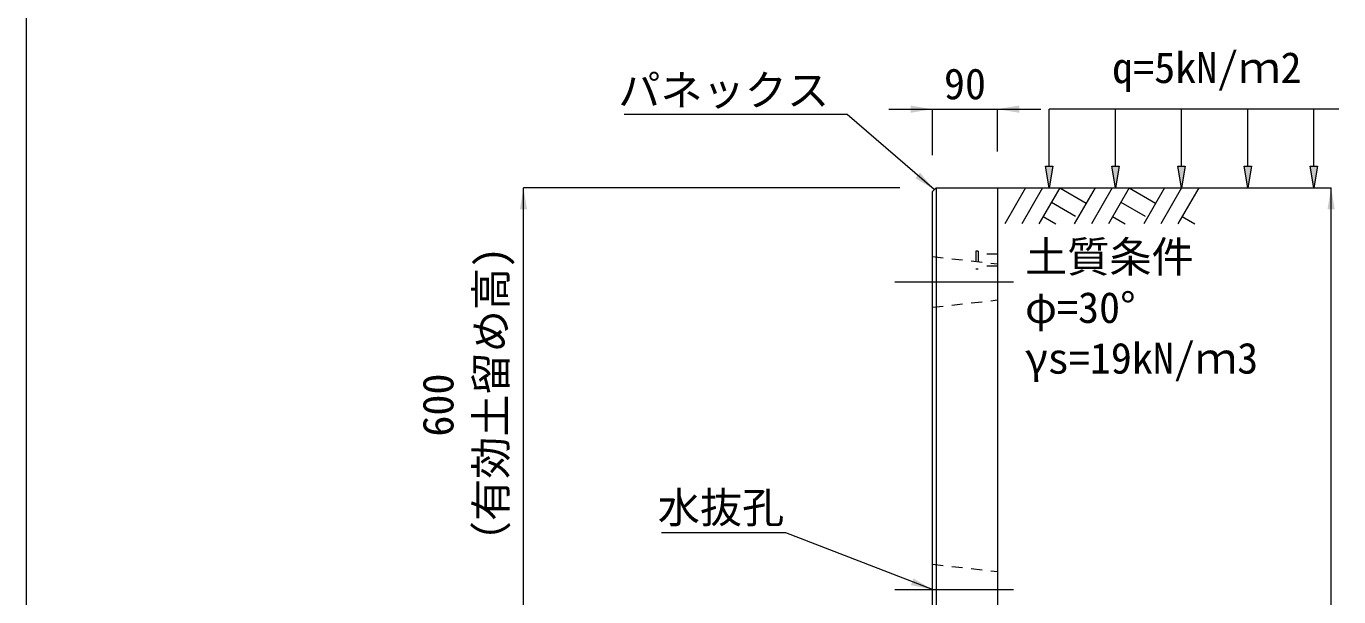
# Model space of a CAD drawing. Units: millimetres at full size. Extents: x 187207 to 255567, y 882048 to 905686.
# Drawn here: x 202997 to 204811, y 887406 to 888193 of the extents above; entities that cross this region are included whole.
import ezdxf
from ezdxf.enums import TextEntityAlignment as Align

# ---------------------------------------------------------------- set-up
doc = ezdxf.new("R2010")
doc.units = ezdxf.units.MM
doc.header["$LTSCALE"] = 20
doc.linetypes.add('USER1', pattern=[28.575, 19.05, -3.175, 3.175, -3.175])
doc.linetypes.add('USER2', pattern=[1.35, 0.75, -0.6])
for name, color, linetype, lineweight in [('0_2', 7, 'Continuous', 20), ('パネックス', 2, 'Continuous', 13), ('図枠', 5, 'Continuous', 13), ('寸法線', 7, 'Continuous', 13), ('引出線', 4, 'Continuous', 13), ('ｲﾝｻｰﾄ', 3, 'USER2', 9), ('ﾊｯﾁﾝｸﾞ', 7, 'Continuous', 5)]:
    doc.layers.add(name, color=color, linetype=linetype, lineweight=lineweight)
doc.layers.add('文字', color=7, linetype='Continuous')
doc.styles.add('ＭＳ ゴシック', font='')
doc.styles.get('ＭＳ ゴシック').set_extended_font_data('MS Gothic')

# ---------------------------------------------------------------- blocks, each defined once
blk = doc.blocks.new('filled_arrow')
at = {"color": 0, "linetype": 'Continuous', "lineweight": -2}
blk.add_solid([(7.5, 1.25), (0, 0), (7.5, -1.25)], dxfattribs=at)

msp = doc.modelspace()

# ---------------------------------------------------------------- hatches: boundary and pattern name
at = {"layer": '寸法線'}
for points in [[(204415.79, 888000.37), (204410.79, 887970.37), (204405.79, 888000.37)], [(204507.2, 888000.37), (204502.2, 887970.37), (204497.2, 888000.37)], [(204598.61, 888000.37), (204593.61, 887970.37), (204588.61, 888000.37)], [(204690.02, 888000.37), (204685.02, 887970.37), (204680.02, 888000.37)], [(204781.44, 888000.37), (204776.44, 887970.37), (204771.44, 888000.37)]]:
    msp.add_hatch(color=256, dxfattribs=at).paths.add_polyline_path(points)

# ---------------------------------------------------------------- linework, layer by layer
at = {"layer": '0_2'}
msp.add_line((204339.37, 887970.37), (204719.37, 887970.37), dxfattribs=at)
at = {"layer": 'パネックス'}
for p, q in [((204249.37, 887965.37), (204254.37, 887970.37)), ((204249.37, 887370.37), (204249.37, 887965.37)), ((204254.37, 887970.37), (204339.37, 887970.37)), ((204339.37, 887970.37), (204339.37, 886490.37))]:
    msp.add_line(p, q, dxfattribs=at)
at = {"layer": 'パネックス', "lineweight": 5}
msp.add_line((204254.37, 887970.37), (204254.37, 887370.37), dxfattribs=at)
at = {"layer": 'パネックス', "linetype": 'USER2', "lineweight": 9}
for p, q in [((204249.37, 887875.37), (204339.37, 887865.37)), ((204249.37, 887805.37), (204339.37, 887815.37)), ((204249.37, 887450.37), (204339.37, 887440.37))]:
    msp.add_line(p, q, dxfattribs=at)
at = {"layer": '図枠'}
msp.add_line((202997.37, 904948.33), (202997.37, 882048.33), dxfattribs=at)
at = {"layer": '寸法線'}
for p, q in [((204189.37, 888078.92), (204399.37, 888078.92)), ((204249.37, 888015.37), (204249.37, 888078.92)), ((204339.37, 888020.37), (204339.37, 888078.92)), ((203684.37, 887370.37), (203684.37, 887970.37)), ((204204.37, 887970.37), (203684.37, 887970.37)), ((204389.37, 887970.37), (204800.22, 887970.37)), ((204800.22, 886490.37), (204800.22, 887970.37))]:
    msp.add_line(p, q, dxfattribs=at)
at = {"layer": '寸法線', "lineweight": 9}
for p, q in [((204810.79, 888078.92), (204410.79, 888078.92)), ((204410.79, 888000.37), (204410.79, 888078.92)), ((204502.2, 888000.37), (204502.2, 888078.92)), ((204593.61, 888000.37), (204593.61, 888078.92)), ((204685.02, 888000.37), (204685.02, 888078.92)), ((204776.44, 888000.37), (204776.44, 888078.92))]:
    msp.add_line(p, q, dxfattribs=at)
at = {"layer": '寸法線', "linetype": 'USER1'}
for p, q in [((204197.52, 887840.37), (204361.23, 887840.37)), ((204197.52, 887415.37), (204361.23, 887415.37))]:
    msp.add_line(p, q, dxfattribs=at)
at = {"layer": '寸法線', "lineweight": 9}
for points in [[(204415.79, 888000.37), (204410.79, 887970.37), (204405.79, 888000.37)], [(204507.2, 888000.37), (204502.2, 887970.37), (204497.2, 888000.37)], [(204598.61, 888000.37), (204593.61, 887970.37), (204588.61, 888000.37)], [(204690.02, 888000.37), (204685.02, 887970.37), (204680.02, 888000.37)], [(204781.44, 888000.37), (204776.44, 887970.37), (204771.44, 888000.37)]]:
    msp.add_lwpolyline(points, close=True, dxfattribs=at)
at = {"layer": '引出線'}
for points in [[(204251.87, 887967.87), (204131.66, 888071.33), (203823.41, 888071.33)], [(204249.37, 887415.37), (204046.91, 887493.82), (203875.17, 887493.82)]]:
    msp.add_lwpolyline(points, dxfattribs=at)
at = {"layer": 'ｲﾝｻｰﾄ'}
for p, q in [((204312.37, 887882.87), (204309.37, 887882.87)), ((204309.37, 887882.87), (204309.37, 887857.87)), ((204312.37, 887882.87), (204312.37, 887857.87)), ((204339.37, 887878.87), (204312.37, 887878.87)), ((204339.37, 887878.87), (204339.37, 887861.87)), ((204312.37, 887857.87), (204309.37, 887857.87)), ((204339.37, 887861.87), (204312.37, 887861.87))]:
    msp.add_line(p, q, dxfattribs=at)
at = {"layer": 'ﾊｯﾁﾝｸﾞ', "lineweight": 9}
for p, q in [((204378.02, 887970.36), (204349.37, 887920.74)), ((204401.64, 887970.36), (204372.99, 887920.74)), ((204425.26, 887970.36), (204396.62, 887920.74)), ((204425.26, 887970.36), (204461.83, 887949.25)), ((204474.02, 887970.36), (204445.37, 887920.74)), ((204497.64, 887970.36), (204468.99, 887920.74)), ((204521.26, 887970.36), (204492.61, 887920.74)), ((204521.26, 887970.36), (204557.83, 887949.25)), ((204570.02, 887970.36), (204541.37, 887920.74)), ((204593.64, 887970.36), (204564.99, 887920.74)), ((204617.26, 887970.36), (204588.62, 887920.74)), ((204413.84, 887950.58), (204447.25, 887931.29)), ((204509.84, 887950.58), (204543.26, 887931.29)), ((204402.42, 887930.79), (204419.83, 887920.74)), ((204498.42, 887930.79), (204515.83, 887920.74)), ((204594.42, 887930.79), (204611.83, 887920.74))]:
    msp.add_line(p, q, dxfattribs=at)

# ---------------------------------------------------------------- block references
at = {"layer": '寸法線', "xscale": 4, "yscale": 4}
for p, rotation in [((204249.37, 888078.92), 180), ((203684.37, 887970.37), 270), ((204800.22, 887970.37), 270)]:
    msp.add_blockref('filled_arrow', p, dxfattribs=dict(at, rotation=rotation))
msp.add_blockref('filled_arrow', (204339.37, 888078.92), dxfattribs=at)
at = {"layer": '引出線', "xscale": 4, "yscale": 4}
for p, rotation in [((204251.87, 887967.87), 139.3), ((204249.37, 887415.37), 158.8)]:
    msp.add_blockref('filled_arrow', p, dxfattribs=dict(at, rotation=rotation))

# ---------------------------------------------------------------- texts
at = {"layer": '寸法線', "style": 'ＭＳ ゴシック'}
msp.add_text('90', height=42.72, dxfattribs=at).set_placement((204294.37, 888113.92), align=Align.MIDDLE_CENTER)
for s, p in [('土質条件', (204377.34, 887896.38)), ('φ=30°', (204377.34, 887826.38)), ('γs=19kN/ｍ3', (204377.34, 887756.38))]:
    msp.add_text(s, height=42.72, dxfattribs=at).set_placement(p, align=Align.TOP_LEFT)
for s, p in [('（有効土留め高)', (203673.58, 887451.84)), ('600', (203600.45, 887626.66))]:
    msp.add_text(s, height=42.72, rotation=90, dxfattribs=at).set_placement(p, align=Align.BOTTOM_LEFT)
at = {"layer": '引出線', "style": 'ＭＳ ゴシック'}
for s, p in [('パネックス', (204106.66, 888126.47)), ('水抜孔', (204044.66, 887550.1))]:
    msp.add_text(s, height=42.72, dxfattribs=at).set_placement(p, align=Align.TOP_RIGHT)
at = {"layer": '文字', "style": 'ＭＳ ゴシック'}
msp.add_text('q=5kN/ｍ2', height=42.72, dxfattribs=at).set_placement((204497.67, 888102.19), align=Align.BOTTOM_LEFT)

doc.saveas('drawing.dxf')
